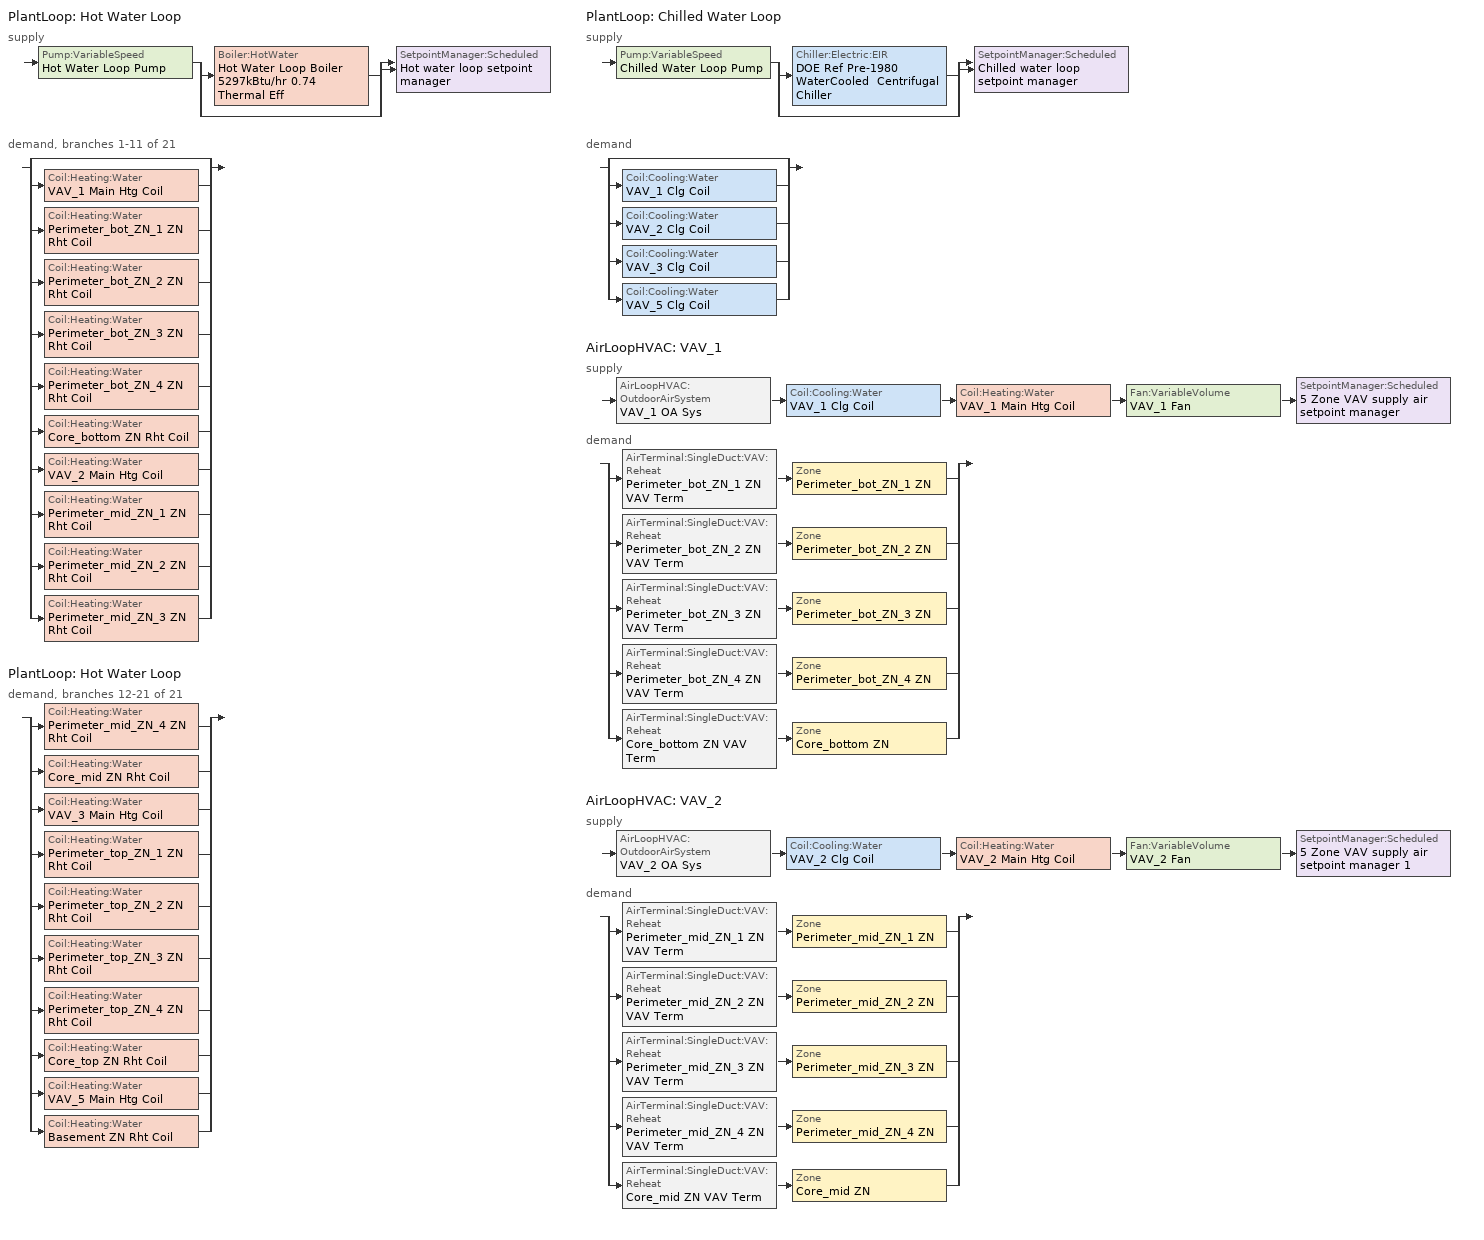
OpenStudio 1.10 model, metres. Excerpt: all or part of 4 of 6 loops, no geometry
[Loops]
PlantLoop 'Hot Water Loop'
 supply: Pump:VariableSpeed 'Hot Water Loop Pump' > split
  | Boiler:HotWater 'Hot Water Loop Boiler 5297kBtu/hr 0.74 Thermal Eff'
  | bypass
  join > SetpointManager:Scheduled 'Hot water loop setpoint manager'
 demand, branches 1-11 of 21: split
  | bypass
  | Coil:Heating:Water 'VAV_1 Main Htg Coil'
  | Coil:Heating:Water 'Perimeter_bot_ZN_1 ZN Rht Coil'
  | Coil:Heating:Water 'Perimeter_bot_ZN_2 ZN Rht Coil'
  | Coil:Heating:Water 'Perimeter_bot_ZN_3 ZN Rht Coil'
  | Coil:Heating:Water 'Perimeter_bot_ZN_4 ZN Rht Coil'
  | Coil:Heating:Water 'Core_bottom ZN Rht Coil'
  | Coil:Heating:Water 'VAV_2 Main Htg Coil'
  | Coil:Heating:Water 'Perimeter_mid_ZN_1 ZN Rht Coil'
  | Coil:Heating:Water 'Perimeter_mid_ZN_2 ZN Rht Coil'
  | Coil:Heating:Water 'Perimeter_mid_ZN_3 ZN Rht Coil'
PlantLoop 'Hot Water Loop'
 demand, branches 12-21 of 21: split
  | Coil:Heating:Water 'Perimeter_mid_ZN_4 ZN Rht Coil'
  | Coil:Heating:Water 'Core_mid ZN Rht Coil'
  | Coil:Heating:Water 'VAV_3 Main Htg Coil'
  | Coil:Heating:Water 'Perimeter_top_ZN_1 ZN Rht Coil'
  | Coil:Heating:Water 'Perimeter_top_ZN_2 ZN Rht Coil'
  | Coil:Heating:Water 'Perimeter_top_ZN_3 ZN Rht Coil'
  | Coil:Heating:Water 'Perimeter_top_ZN_4 ZN Rht Coil'
  | Coil:Heating:Water 'Core_top ZN Rht Coil'
  | Coil:Heating:Water 'VAV_5 Main Htg Coil'
  | Coil:Heating:Water 'Basement ZN Rht Coil'
PlantLoop 'Chilled Water Loop'
 supply: Pump:VariableSpeed 'Chilled Water Loop Pump' > split
  | Chiller:Electric:EIR 'DOE Ref Pre-1980 WaterCooled  Centrifugal Chiller'
  | bypass
  join > SetpointManager:Scheduled 'Chilled water loop setpoint manager'
 demand: split
  | bypass
  | Coil:Cooling:Water 'VAV_1 Clg Coil'
  | Coil:Cooling:Water 'VAV_2 Clg Coil'
  | Coil:Cooling:Water 'VAV_3 Clg Coil'
  | Coil:Cooling:Water 'VAV_5 Clg Coil'
AirLoopHVAC 'VAV_1'
 supply: AirLoopHVAC:OutdoorAirSystem 'VAV_1 OA Sys' > Coil:Cooling:Water 'VAV_1 Clg Coil' > Coil:Heating:Water 'VAV_1 Main Htg Coil' > Fan:VariableVolume 'VAV_1 Fan' > SetpointManager:Scheduled '5 Zone VAV supply air setpoint manager'
 demand: split
  | AirTerminal:SingleDuct:VAV:Reheat 'Perimeter_bot_ZN_1 ZN VAV Term' > Zone 'Perimeter_bot_ZN_1 ZN'
  | AirTerminal:SingleDuct:VAV:Reheat 'Perimeter_bot_ZN_2 ZN VAV Term' > Zone 'Perimeter_bot_ZN_2 ZN'
  | AirTerminal:SingleDuct:VAV:Reheat 'Perimeter_bot_ZN_3 ZN VAV Term' > Zone 'Perimeter_bot_ZN_3 ZN'
  | AirTerminal:SingleDuct:VAV:Reheat 'Perimeter_bot_ZN_4 ZN VAV Term' > Zone 'Perimeter_bot_ZN_4 ZN'
  | AirTerminal:SingleDuct:VAV:Reheat 'Core_bottom ZN VAV Term' > Zone 'Core_bottom ZN'
AirLoopHVAC 'VAV_2'
 supply: AirLoopHVAC:OutdoorAirSystem 'VAV_2 OA Sys' > Coil:Cooling:Water 'VAV_2 Clg Coil' > Coil:Heating:Water 'VAV_2 Main Htg Coil' > Fan:VariableVolume 'VAV_2 Fan' > SetpointManager:Scheduled '5 Zone VAV supply air setpoint manager 1'
 demand: split
  | AirTerminal:SingleDuct:VAV:Reheat 'Perimeter_mid_ZN_1 ZN VAV Term' > Zone 'Perimeter_mid_ZN_1 ZN'
  | AirTerminal:SingleDuct:VAV:Reheat 'Perimeter_mid_ZN_2 ZN VAV Term' > Zone 'Perimeter_mid_ZN_2 ZN'
  | AirTerminal:SingleDuct:VAV:Reheat 'Perimeter_mid_ZN_3 ZN VAV Term' > Zone 'Perimeter_mid_ZN_3 ZN'
  | AirTerminal:SingleDuct:VAV:Reheat 'Perimeter_mid_ZN_4 ZN VAV Term' > Zone 'Perimeter_mid_ZN_4 ZN'
  | AirTerminal:SingleDuct:VAV:Reheat 'Core_mid ZN VAV Term' > Zone 'Core_mid ZN'
[Sizing:Zone] Zone Cooling Design Supply Air Temperature {C}=12.8; Zone Heating Design Supply Air Temperature {C}=40; Zone Cooling Design Supply Air Humidity Ratio {kg-H2O/kg-air}=0.0085; Zone Heating Design Supply Air Humidity Ratio {kg-H2O/kg-air}=0.008; Cooling Design Air Flow Method=DesignDayWithLimit; Heating Design Air Flow Method=DesignDay
Perimeter_bot_ZN_2 ZN; Perimeter_mid_ZN_3 ZN; Perimeter_mid_ZN_4 ZN; Perimeter_bot_ZN_3 ZN; Perimeter_mid_ZN_2 ZN; Perimeter_mid_ZN_1 ZN; Perimeter_bot_ZN_1 ZN; Perimeter_bot_ZN_4 ZN; Core_mid ZN; Core_bottom ZN
[Zone equipment]
Perimeter_bot_ZN_2 ZN: Perimeter_bot_ZN_2 ZN VAV Term
Perimeter_mid_ZN_3 ZN: Perimeter_mid_ZN_3 ZN VAV Term
Perimeter_mid_ZN_4 ZN: Perimeter_mid_ZN_4 ZN VAV Term
Perimeter_bot_ZN_3 ZN: Perimeter_bot_ZN_3 ZN VAV Term
Perimeter_mid_ZN_2 ZN: Perimeter_mid_ZN_2 ZN VAV Term
Perimeter_mid_ZN_1 ZN: Perimeter_mid_ZN_1 ZN VAV Term
Perimeter_bot_ZN_1 ZN: Perimeter_bot_ZN_1 ZN VAV Term
Perimeter_bot_ZN_4 ZN: Perimeter_bot_ZN_4 ZN VAV Term
Core_mid ZN: Core_mid ZN VAV Term
Core_bottom ZN: Core_bottom ZN VAV Term
[PlantLoop] Plant Loop Volume {m3}=Autocalculate; Load Distribution Scheme=Optimal
Name | Fluid Type | Minimum Loop Temperature {C} | Maximum Loop Temperature {C}
Hot Water Loop | Water | 10
Chilled Water Loop |  | 1 | 98
[Sizing:Plant] Sizing Option=NonCoincident; Zone Timesteps in Averaging Window=1; Coincident Sizing Factor Mode=None
Name | Loop Type | Design Loop Exit Temperature {C} | Loop Design Temperature Difference {deltaC}
Hot Water Loop | Heating | 82.2222 | 11.1111
Chilled Water Loop | Cooling | 6.66667 | 5.61111
[SetpointManager:Scheduled] Control Variable=Temperature
Name | Schedule
Hot water loop setpoint manager | Hot Water Loop Temp - 180F
Chilled water loop setpoint manager | Chilled Water Loop Temp - 44F
5 Zone VAV supply air setpoint manager | Supply Air Temp - 55.04F
5 Zone VAV supply air setpoint manager 1 | Supply Air Temp - 55.04F 1
[Pump:VariableSpeed] Rated Pump Head {Pa}=179344; Fraction of Motor Inefficiencies to Fluid Stream=0; Coefficient 1 of the Part Load Performance Curve=0; Coefficient 2 of the Part Load Performance Curve=1; Coefficient 3 of the Part Load Performance Curve=0; Coefficient 4 of the Part Load Performance Curve=0; Pump Control Type=Intermittent
Name | Motor Efficiency
Hot Water Loop Pump | 0.895
Chilled Water Loop Pump | 0.93
[Boiler:HotWater]
Hot Water Loop Boiler 5297kBtu/hr 0.74 Thermal Eff: Fuel Type=NaturalGas; Nominal Thermal Efficiency=0.74; Efficiency Curve Temperature Evaluation Variable=LeavingBoiler; Normalized Boiler Efficiency Curve=Boiler Constant Efficiency Curve; Design Water Outlet Temperature {C}=82.2222; Maximum Part Load Ratio=1.2; Water Outlet Upper Temperature Limit {C}=95; Boiler Flow Mode=LeavingSetpointModulated; Parasitic Electric Load {W}=0; Sizing Factor=1
[Chiller:Electric:EIR]
DOE Ref Pre-1980 WaterCooled  Centrifugal Chiller: Reference Capacity {W}=Autosize; Reference COP {W/W}=5.5; Reference Leaving Chilled Water Temperature {C}=6.66667; Reference Entering Condenser Fluid Temperature {C}=35; Cooling Capacity Function of Temperature Curve=Curve Biquadratic 1; Electric Input to Cooling Output Ratio Function of Temperature Curve=Curve Biquadratic 2; Electric Input to Cooling Output Ratio Function of Part Load Ratio Curve=Curve Quadratic 1; Minimum Part Load Ratio=0.15; Maximum Part Load Ratio=1; Optimum Part Load Ratio=1; Minimum Unloading Ratio=0.25; Condenser Type=AirCooled; Leaving Chilled Water Lower Temperature Limit {C}=2.22222; Chiller Flow Mode=ConstantFlow; Design Heat Recovery Water Flow Rate {m3/s}=0; Sizing Factor=1; Basin Heater Capacity {W/K}=0; Basin Heater Setpoint Temperature {C}=10
[AirLoopHVAC] Availability Schedule=OfficeLarge HVACOperationSchd; Design Supply Air Flow Rate {m3/s}=AutoSize
Name | Availability Manager
VAV_1 | Availability Manager Night Cycle 1
VAV_2 | Availability Manager Night Cycle 2
[Sizing:System] Type of Load to Size On=Sensible; Design Outdoor Air Flow Rate {m3/s}=Autosize; Minimum System Air Flow Ratio=0.3; Preheat Design Temperature {C}=7; Preheat Design Humidity Ratio {kg-H2O/kg-Air}=0.008; Precool Design Temperature {C}=12.8; Precool Design Humidity Ratio {kg-H2O/kg-Air}=0.008; Central Cooling Design Supply Air Temperature {C}=12.8; Central Heating Design Supply Air Temperature {C}=12.8; Sizing Option=Coincident; 100% Outdoor Air in Cooling=No; 100% Outdoor Air in Heating=No; Central Cooling Design Supply Air Humidity Ratio {kg-H2O/kg-Air}=0.0085; Central Heating Design Supply Air Humidity Ratio {kg-H2O/kg-Air}=0.008; Cooling Design Air Flow Method=DesignDay; Cooling Design Air Flow Rate {m3/s}=0; Heating Design Air Flow Method=DesignDay; Heating Design Air Flow Rate {m3/s}=0; System Outdoor Air Method=ZoneSum; Zone Maximum Outdoor Air Fraction=1; Cooling Supply Air Flow Rate Per Floor Area {m3/s-m2}=0.00996765; Cooling Fraction of Autosized Cooling Supply Air Flow Rate=1; Cooling Supply Air Flow Rate Per Unit Cooling Capacity {m3/s-W}=3.94755e-05; Heating Supply Air Flow Rate Per Floor Area {m3/s-m2}=0.00996765; Heating Fraction of Autosized Heating Supply Air Flow Rate=1; Heating Fraction of Autosized Cooling Supply Air Flow Rate=1; Heating Supply Air Flow Rate Per Unit Heating Capacity {m3/s-W}=3.15882e-05; Cooling Design Capacity Method=CoolingDesignCapacity; Cooling Design Capacity {W}=autosize; Cooling Design Capacity Per Floor Area {W/m2}=234.7; Fraction of Autosized Cooling Design Capacity=1; Heating Design Capacity Method=HeatingDesignCapacity; Heating Design Capacity {W}=autosize; Heating Design Capacity Per Floor Area {W/m2}=157; Fraction of Autosized Heating Design Capacity=1; Central Cooling Capacity Control Method=OnOff
VAV_1; VAV_2
[Fan:VariableVolume] Availability Schedule=Always On Discrete; Fan Efficiency=0.6045; Pressure Rise {Pa}=1389.92; Maximum Flow Rate {m3/s}=Autosize; Fan Power Minimum Flow Rate Input Method=fraction; Fan Power Minimum Flow Fraction=0.25; Fan Power Minimum Air Flow Rate {m3/s}=0; Motor Efficiency=0.95; Motor In Airstream Fraction=1; Fan Power Coefficient 1=0.0407599; Fan Power Coefficient 2=0.088045; Fan Power Coefficient 3=-0.0729261; Fan Power Coefficient 4=0.94374; Fan Power Coefficient 5=0
VAV_1 Fan; VAV_2 Fan
[Coil:Heating:Water] Availability Schedule=Always On Discrete; Rated Inlet Water Temperature {C}=82.2222; Rated Outlet Water Temperature {C}=71.1111
Name | Rated Inlet Air Temperature {C} | Rated Outlet Air Temperature {C}
VAV_1 Main Htg Coil; VAV_2 Main Htg Coil; VAV_3 Main Htg Coil; VAV_5 Main Htg Coil | 7 | 12.8
Perimeter_bot_ZN_1 ZN Rht Coil; Perimeter_bot_ZN_2 ZN Rht Coil; Perimeter_bot_ZN_3 ZN Rht Coil; Perimeter_bot_ZN_4 ZN Rht Coil; Core_bottom ZN Rht Coil; Perimeter_mid_ZN_1 ZN Rht Coil; Perimeter_mid_ZN_2 ZN Rht Coil; Perimeter_mid_ZN_3 ZN Rht Coil; Perimeter_mid_ZN_4 ZN Rht Coil; Core_mid ZN Rht Coil; Perimeter_top_ZN_1 ZN Rht Coil; Perimeter_top_ZN_2 ZN Rht Coil; Perimeter_top_ZN_3 ZN Rht Coil; Perimeter_top_ZN_4 ZN Rht Coil; Core_top ZN Rht Coil; Basement ZN Rht Coil | 12.8 | 40
[Controller:WaterCoil] Minimum Actuated Flow {m3/s}=0
Name | Water Coil | Action | Controller Convergence Tolerance {deltaC}
VAV_1 Main Htg Coil Controller | VAV_1 Main Htg Coil | Normal | 0.0001
VAV_1 Clg Coil Controller | VAV_1 Clg Coil | Reverse
Controller Water Coil 1 | Perimeter_bot_ZN_1 ZN Rht Coil | Normal | 0.0001
Controller Water Coil 2 | Perimeter_bot_ZN_2 ZN Rht Coil | Normal | 0.0001
Controller Water Coil 3 | Perimeter_bot_ZN_3 ZN Rht Coil | Normal | 0.0001
Controller Water Coil 4 | Perimeter_bot_ZN_4 ZN Rht Coil | Normal | 0.0001
Controller Water Coil 5 | Core_bottom ZN Rht Coil | Normal | 0.0001
VAV_2 Main Htg Coil Controller | VAV_2 Main Htg Coil | Normal | 0.0001
VAV_2 Clg Coil Controller | VAV_2 Clg Coil | Reverse
Controller Water Coil 6 | Perimeter_mid_ZN_1 ZN Rht Coil | Normal | 0.0001
Controller Water Coil 7 | Perimeter_mid_ZN_2 ZN Rht Coil | Normal | 0.0001
Controller Water Coil 8 | Perimeter_mid_ZN_3 ZN Rht Coil | Normal | 0.0001
Controller Water Coil 9 | Perimeter_mid_ZN_4 ZN Rht Coil | Normal | 0.0001
Controller Water Coil 10 | Core_mid ZN Rht Coil | Normal | 0.0001
VAV_3 Main Htg Coil Controller | VAV_3 Main Htg Coil | Normal | 0.0001
VAV_3 Clg Coil Controller | VAV_3 Clg Coil | Reverse
Controller Water Coil 11 | Perimeter_top_ZN_1 ZN Rht Coil | Normal | 0.0001
Controller Water Coil 12 | Perimeter_top_ZN_2 ZN Rht Coil | Normal | 0.0001
Controller Water Coil 13 | Perimeter_top_ZN_3 ZN Rht Coil | Normal | 0.0001
Controller Water Coil 14 | Perimeter_top_ZN_4 ZN Rht Coil | Normal | 0.0001
Controller Water Coil 15 | Core_top ZN Rht Coil | Normal | 0.0001
VAV_5 Main Htg Coil Controller | VAV_5 Main Htg Coil | Normal | 0.0001
VAV_5 Clg Coil Controller | VAV_5 Clg Coil | Reverse
Controller Water Coil 16 | Basement ZN Rht Coil | Normal | 0.0001
[Coil:Cooling:Water] Availability Schedule=Always On Discrete; Heat Exchanger Configuration=CrossFlow
VAV_1 Clg Coil; VAV_2 Clg Coil; VAV_3 Clg Coil; VAV_5 Clg Coil
[Controller:OutdoorAir] Minimum Outdoor Air Flow Rate {m3/s}=Autosize; Maximum Outdoor Air Flow Rate {m3/s}=Autosize; Economizer Control Type=NoEconomizer; Economizer Control Action Type=ModulateFlow; Economizer Maximum Limit Dry-Bulb Temperature {C}=28; Economizer Maximum Limit Enthalpy {J/kg}=64000; Economizer Minimum Limit Dry-Bulb Temperature {C}=-100; Lockout Type=LockoutWithCompressor; Minimum Limit Type=FixedMinimum; Minimum Outdoor Air Schedule=Always On Discrete; High Humidity Control=No; Heat Recovery Bypass Control Type=BypassWhenOAFlowGreaterThanMinimum
Name | Controller Mechanical Ventilation
VAV_1 OA Controller | VAV_1 Vent Controller
VAV_2 OA Controller | VAV_2 Vent Controller
[Controller:MechanicalVentilation] Availability Schedule=Always On Discrete; System Outdoor Air Method=ZoneSum
VAV_1 Vent Controller; VAV_2 Vent Controller
[AirLoopHVAC:OutdoorAirSystem]
Name | Controller
VAV_1 OA Sys | VAV_1 OA Controller
VAV_2 OA Sys | VAV_2 OA Controller
[AvailabilityManager:NightCycle] Control Type=CycleOnAny; Thermostat Tolerance {deltaC}=1; Cycling Run Time {s}=3600
Availability Manager Night Cycle 1; Availability Manager Night Cycle 2
[AirTerminal:SingleDuct:VAV:Reheat] Availability Schedule=Always On Discrete; Maximum Air Flow Rate {m3/s}=AutoSize; Zone Minimum Air Flow Input Method=Constant; Constant Minimum Air Flow Fraction=0.3; Fixed Minimum Air Flow Rate {m3/s}=0; Maximum Hot Water or Steam Flow Rate {m3/s}=AutoSize; Minimum Hot Water or Steam Flow Rate {m3/s}=0; Convergence Tolerance=0.001; Damper Heating Action=Normal; Maximum Flow per Zone Floor Area During Reheat {m3/s-m2}=0; Maximum Flow Fraction During Reheat=0.5; Maximum Reheat Air Temperature {C}=40; Control For Outdoor Air=No
Name | Reheat Coil
Perimeter_bot_ZN_1 ZN VAV Term | Perimeter_bot_ZN_1 ZN Rht Coil
Perimeter_bot_ZN_2 ZN VAV Term | Perimeter_bot_ZN_2 ZN Rht Coil
Perimeter_bot_ZN_3 ZN VAV Term | Perimeter_bot_ZN_3 ZN Rht Coil
Perimeter_bot_ZN_4 ZN VAV Term | Perimeter_bot_ZN_4 ZN Rht Coil
Core_bottom ZN VAV Term | Core_bottom ZN Rht Coil
Perimeter_mid_ZN_1 ZN VAV Term | Perimeter_mid_ZN_1 ZN Rht Coil
Perimeter_mid_ZN_2 ZN VAV Term | Perimeter_mid_ZN_2 ZN Rht Coil
Perimeter_mid_ZN_3 ZN VAV Term | Perimeter_mid_ZN_3 ZN Rht Coil
Perimeter_mid_ZN_4 ZN VAV Term | Perimeter_mid_ZN_4 ZN Rht Coil
Core_mid ZN VAV Term | Core_mid ZN Rht Coil
[Schedule:Ruleset]
Name | Default Day Schedule | Summer Design Day Schedule | Winter Design Day Schedule
Hot Water Loop Temp - 180F | Hot Water Loop Temp - 180F Default
Chilled Water Loop Temp - 44F | Chilled Water Loop Temp - 44F Default
OfficeLarge HVACOperationSchd | OfficeLarge HVACOperationSchd Default | OfficeLarge HVACOperationSchd Summer Design Day | OfficeLarge HVACOperationSchd Winter Design Day
Supply Air Temp - 55.04F | Supply Air Temp - 55.04F Default
Supply Air Temp - 55.04F 1 | Supply Air Temp - 55.04F Default 1
[Schedule:Day]
Hot Water Loop Temp - 180F Default: 24, 0, 82.2222
Chilled Water Loop Temp - 44F Default: 24, 0, 6.66667
OfficeLarge HVACOperationSchd Default: 24, 0, 0
OfficeLarge HVACOperationSchd Summer Design Day; OfficeLarge HVACOperationSchd SmrDsn|Wkdy Day: 6, 0, 0, 22, 0, 1, 24, 0, 0
OfficeLarge HVACOperationSchd Winter Design Day; OfficeLarge HVACOperationSchd WntrDsn|Sat Day: 6, 0, 0, 18, 0, 1, 24, 0, 0
Supply Air Temp - 55.04F Default; Supply Air Temp - 55.04F Default 1: 24, 0, 12.8
[Schedule:Rule] Schedule Ruleset=OfficeLarge HVACOperationSchd; Date Specification Type=DateRange; Start Month=1; Start Day=1; End Month=12; End Day=31
Name | Rule Order | Day Schedule | Apply Monday | Apply Tuesday | Apply Wednesday | Apply Thursday | Apply Friday | Apply Saturday
Schedule Rule 14 | 1 | OfficeLarge HVACOperationSchd SmrDsn|Wkdy Day | Yes | Yes | Yes | Yes | Yes
Schedule Rule 15 | 0 | OfficeLarge HVACOperationSchd WntrDsn|Sat Day |  |  |  |  |  | Yes
[Curve:Biquadratic] Minimum Value of x {BasedOnField A2}=5; Maximum Value of x {BasedOnField A2}=10; Minimum Value of y {BasedOnField A3}=24; Maximum Value of y {BasedOnField A3}=35
Name | Coefficient1 Constant | Coefficient2 x | Coefficient3 x**2 | Coefficient4 y | Coefficient5 y**2 | Coefficient6 x*y
Curve Biquadratic 1 | 1.02152 | 0.0370359 | 0.000233248 | -0.00389405 | -6.52536e-05 | -0.000268045
Curve Biquadratic 2 | 0.701769 | -0.00452016 | 0.00053311 | -0.00549821 | 0.000544579 | -0.000729032
[Curve:Quadratic]
Curve Quadratic 1: Coefficient1 Constant=0.0636912; Coefficient2 x=0.584888; Coefficient3 x**2=0.352803; Minimum Value of x {BasedOnField A2}=0; Maximum Value of x {BasedOnField A2}=1
[Schedule:Constant]
Always On Discrete: Value=1
[Curve:Cubic]
Boiler Constant Efficiency Curve: Coefficient1 Constant=1; Coefficient2 x=0; Coefficient3 x**2=0; Coefficient4 x**3=0; Minimum Value of x {BasedOnField A2}=0; Maximum Value of x {BasedOnField A2}=1
